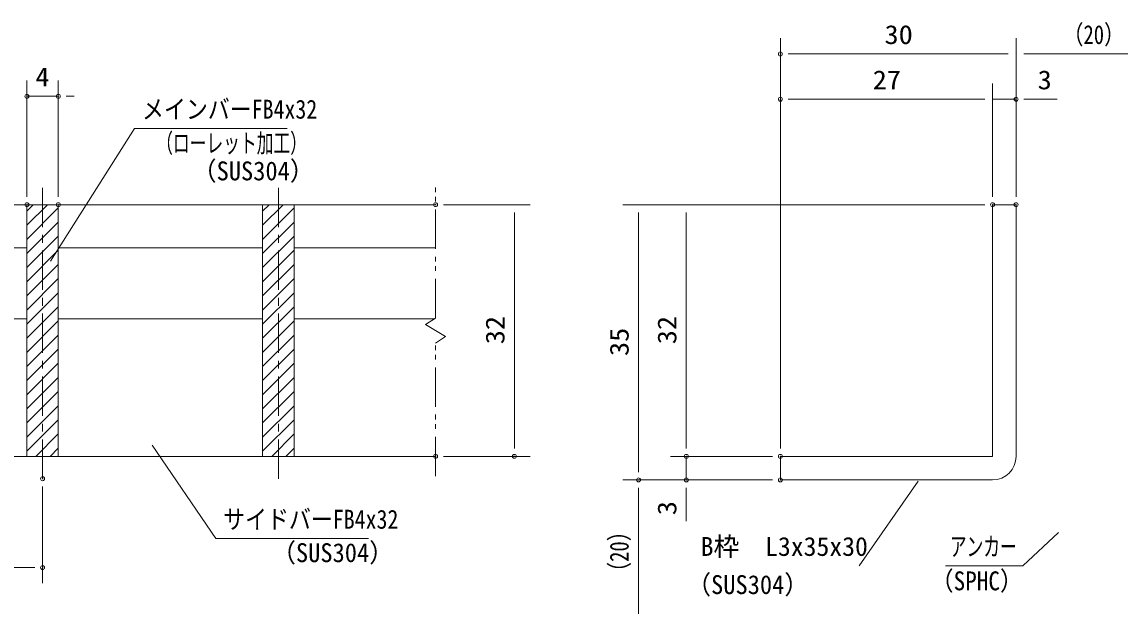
# Model space of a CAD drawing. Units: millimetres, scale not verified, with parts at other scales. Extents: x -1050 to 1050, y -742 to 742.
# Drawn here: x -359 to 340, y -489 to -118 of the extents above; entities that cross this region are included whole.
import ezdxf
from ezdxf.enums import TextEntityAlignment as Align

# ---------------------------------------------------------------- set-up
doc = ezdxf.new("R2010")
doc.units = ezdxf.units.MM
doc.header["$LTSCALE"] = 5
doc.header["$PDMODE"] = 32
doc.header["$PDSIZE"] = 2.5
doc.linetypes.add('CHAIN1', pattern=[8, 5, -1, 1, -1])
doc.linetypes.add('DOUBLE_CHAIN1', pattern=[8.8, 5, -1, 0.6, -0.6, 0.6, -1])
for name, color, linetype, lineweight in [('0-1_寸法注釈', 2, 'Continuous', 9), ('0-2_想像線', 134, 'DOUBLE_CHAIN1', 9), ('0-3_ハッチング', 4, 'Continuous', 9), ('0-5_DEFPOINTS', 134, 'Continuous', 9), ('0-6_枠', 7, 'Continuous', 9), ('0-7_蓋', 5, 'Continuous', 9), ('0-A_中心線', 6, 'CHAIN1', 9)]:
    doc.layers.add(name, color=color, linetype=linetype, lineweight=lineweight)
doc.styles.add('ＭＳ ゴシック', font='')
doc.styles.get('ＭＳ ゴシック').set_extended_font_data('MS Gothic')

msp = doc.modelspace()

# ---------------------------------------------------------------- linework, layer by layer
at = {"layer": '0-1_寸法注釈'}
for p, q in [((123.93, -388.808), (123.93, -127.974)), ((273.93, -228.808), (273.93, -127.974)), ((273.93, -228.808), (273.93, -127.974)), ((268.93, -137.974), (128.93, -137.974)), ((278.93, -137.974), (365.45, -137.974)), ((-355.45, -228.808), (-355.45, -154.9)), ((-355.45, -228.808), (-355.45, -154.9)), ((-335.45, -228.808), (-335.45, -154.9)), ((123.93, -388.808), (123.93, -156.755)), ((258.93, -228.808), (258.93, -156.755)), ((258.93, -228.808), (258.93, -156.755)), ((273.93, -228.808), (273.93, -156.755)), ((-355.45, -164.9), (-335.45, -164.9)), ((-330.45, -164.9), (-325.45, -164.9)), ((253.93, -166.755), (128.93, -166.755)), ((253.93, -166.755), (248.93, -166.755)), ((258.93, -166.755), (273.93, -166.755)), ((278.93, -166.755), (300.043, -166.755)), ((-90.45, -233.808), (-35.285, -233.808)), ((253.93, -233.808), (23.705, -233.808)), ((253.93, -233.808), (54.081, -233.808)), ((-45.285, -238.808), (-45.285, -388.808)), ((33.705, -238.808), (33.705, -403.808)), ((64.081, -238.808), (64.081, -388.808)), ((64.081, -388.808), (64.081, -383.808)), ((-90.45, -393.808), (-35.285, -393.808)), ((118.93, -393.808), (54.081, -393.808)), ((118.93, -393.808), (54.081, -393.808)), ((64.081, -393.808), (64.081, -408.808)), ((118.93, -408.808), (23.705, -408.808)), ((118.93, -408.808), (23.705, -408.808)), ((118.93, -408.808), (54.081, -408.808)), ((174.029, -463.398), (211.499, -409.629)), ((-345.45, -413.035), (-345.45, -474.529)), ((33.705, -497.197), (33.705, -413.808)), ((64.081, -413.808), (64.081, -434.922)), ((-490.45, -464.529), (-350.45, -464.529))]:
    msp.add_line(p, q, dxfattribs=at)
for points in [[(-189.764, -185.417), (-286.954, -185.417), (-340.465, -269.666)], [(-138.143, -446.117), (-235.333, -446.117), (-275.643, -386.797)], [(229.04, -463.428), (278.094, -463.428), (300.899, -442.189)]]:
    msp.add_lwpolyline(points, dxfattribs=at)
at = {"layer": '0-2_想像線'}
for p, q in [((-95.45, -305.859), (-95.45, -221.308)), ((-89.157, -317.545), (-95.45, -313.808)), ((-95.45, -321.757), (-89.157, -317.545)), ((-95.45, -406.308), (-95.45, -321.757))]:
    msp.add_line(p, q, dxfattribs=at)
msp.add_lwpolyline([(-95.45, -305.859), (-101.743, -310.072), (-95.45, -313.808)], dxfattribs=at)
at = {"layer": '0-3_ハッチング'}
for p, q in [((-355.45, -237.907), (-351.352, -233.808)), ((-355.45, -246.887), (-342.372, -233.808)), ((-355.45, -255.867), (-335.45, -235.867)), ((-205.45, -237.907), (-201.352, -233.808)), ((-205.45, -246.887), (-192.372, -233.808)), ((-205.45, -255.867), (-185.45, -235.867)), ((-355.45, -264.847), (-335.45, -244.847)), ((-205.45, -264.847), (-185.45, -244.847)), ((-355.45, -273.828), (-335.45, -253.828)), ((-205.45, -273.828), (-185.45, -253.828)), ((-355.45, -282.808), (-335.45, -262.808)), ((-205.45, -282.808), (-185.45, -262.808)), ((-355.45, -291.788), (-335.45, -271.788)), ((-205.45, -291.788), (-185.45, -271.788)), ((-355.45, -300.768), (-335.45, -280.768)), ((-205.45, -300.768), (-185.45, -280.768)), ((-355.45, -309.749), (-335.45, -289.749)), ((-205.45, -309.749), (-185.45, -289.749)), ((-355.45, -318.729), (-335.45, -298.729)), ((-205.45, -318.729), (-185.45, -298.729)), ((-355.45, -327.709), (-335.45, -307.709)), ((-205.45, -327.709), (-185.45, -307.709)), ((-355.45, -336.689), (-335.45, -316.689)), ((-205.45, -336.689), (-185.45, -316.689)), ((-355.45, -345.67), (-335.45, -325.67)), ((-205.45, -345.67), (-185.45, -325.67)), ((-355.45, -354.65), (-335.45, -334.65)), ((-205.45, -354.65), (-185.45, -334.65)), ((-355.45, -363.63), (-335.45, -343.63)), ((-205.45, -363.63), (-185.45, -343.63)), ((-355.45, -372.61), (-335.45, -352.61)), ((-205.45, -372.61), (-185.45, -352.61)), ((-355.45, -381.591), (-335.45, -361.591)), ((-205.45, -381.591), (-185.45, -361.591)), ((-355.45, -390.571), (-335.45, -370.571)), ((-205.45, -390.571), (-185.45, -370.571)), ((-349.707, -393.808), (-335.45, -379.551)), ((-199.707, -393.808), (-185.45, -379.551)), ((-340.727, -393.808), (-335.45, -388.531)), ((-190.727, -393.808), (-185.45, -388.531))]:
    msp.add_line(p, q, dxfattribs=at)
for points in [[(-335.45, -233.808), (-355.45, -233.808), (-355.45, -393.808), (-335.45, -393.808)], [(-185.45, -233.808), (-205.45, -233.808), (-205.45, -393.808), (-185.45, -393.808)]]:
    msp.add_lwpolyline(points, close=True, dxfattribs=at)
at = {"layer": '0-5_DEFPOINTS'}
for p in [(123.93, -137.974), (-355.45, -164.9), (-335.45, -164.9), (123.93, -166.755), (273.93, -166.755), (-355.45, -233.808), (-335.45, -233.808), (-95.45, -233.808), (258.93, -233.808), (273.93, -233.808), (273.93, -233.808), (-95.45, -393.808), (-45.285, -393.808), (64.081, -393.808), (123.93, -393.808), (-345.45, -408.035), (33.705, -408.808), (64.081, -408.808), (123.93, -408.808), (-345.45, -464.529)]:
    msp.add_point(p, dxfattribs=at)
at = {"layer": '0-6_枠'}
for p, q in [((258.93, -233.808), (273.93, -233.808)), ((258.93, -393.808), (258.93, -233.808)), ((273.93, -233.808), (273.93, -393.808)), ((123.93, -393.808), (258.93, -393.808)), ((123.93, -393.808), (123.93, -408.808)), ((123.93, -408.808), (258.93, -408.808))]:
    msp.add_line(p, q, dxfattribs=at)
msp.add_arc((258.93, -393.808), 15, 270, 0, dxfattribs=at)
at = {"layer": '0-7_蓋'}
for p, q in [((-895.45, -233.808), (-95.45, -233.808)), ((-355.45, -233.808), (-335.45, -233.808)), ((-355.45, -233.808), (-355.45, -393.808)), ((-335.45, -393.808), (-335.45, -233.808)), ((-205.45, -233.808), (-185.45, -233.808)), ((-205.45, -233.808), (-205.45, -393.808)), ((-185.45, -393.808), (-185.45, -233.808)), ((-485.45, -261.308), (-355.45, -261.308)), ((-335.45, -261.308), (-205.45, -261.308)), ((-185.45, -261.308), (-95.45, -261.308)), ((-485.45, -306.308), (-355.45, -306.308)), ((-335.45, -306.308), (-205.45, -306.308)), ((-185.45, -306.308), (-96.121, -306.308)), ((-895.45, -393.808), (-95.45, -393.808)), ((-355.45, -393.808), (-335.45, -393.808)), ((-205.45, -393.808), (-185.45, -393.808))]:
    msp.add_line(p, q, dxfattribs=at)
at = {"layer": '0-A_中心線'}
for p, q in [((-345.45, -408.035), (-345.45, -221.106)), ((-195.45, -408.035), (-195.45, -221.106))]:
    msp.add_line(p, q, dxfattribs=at)

# ---------------------------------------------------------------- texts
at = {"layer": '0-1_寸法注釈', "color": 7, "style": 'ＭＳ ゴシック'}
for s, height, width, p in [('（20）', 12.02, 0.8, (303.675, -135.287)), ('30', 12.02, 1.1, (190.197, -135.287)), ('4', 12.02, 1.1, (-350.035, -162.213)), ('27', 12.02, 1.1, (182.697, -164.068)), ('3', 12.02, 1.1, (287.62, -164.068)), ('メインバーFB4x32', 12.03, 0.85, (-282.177, -182.73)), ('（ローレット加工）', 12.02, 0.65, (-273.177, -204.285)), ('（SUS304）', 12.02, 0.95, (-250.33, -221.949)), ('サイドバーFB4x32', 12.03, 0.85, (-230.556, -443.43)), ('（SUS304）', 12.02, 0.95, (-199.847, -464.674)), ('アンカー', 12.02, 0.65, (231.746, -460.741)), ('（SUS304）', 12.02, 0.95, (64.267, -484.979)), ('（SPHC）', 12.03, 0.9, (219.385, -482.594))]:
    msp.add_text(s, height=height, dxfattribs=dict(at, width=width)).set_placement(p, align=Align.BOTTOM_LEFT)
for s, width, p in [('32', 1.1, (-47.972, -322.542)), ('32', 1.1, (61.394, -322.542)), ('35', 1.1, (31.017, -330.042)), ('3', 1.1, (61.394, -431.232)), ('（20）', 0.8, (31.017, -474.017))]:
    msp.add_text(s, height=12.02, rotation=90, dxfattribs=dict(at, width=width)).set_placement(p, align=Align.BOTTOM_LEFT)
msp.add_text('B枠\u3000L3x35x30', height=12.02, dxfattribs=at).set_placement((73.225, -460.711), align=Align.BOTTOM_LEFT)

doc.saveas('drawing.dxf')
